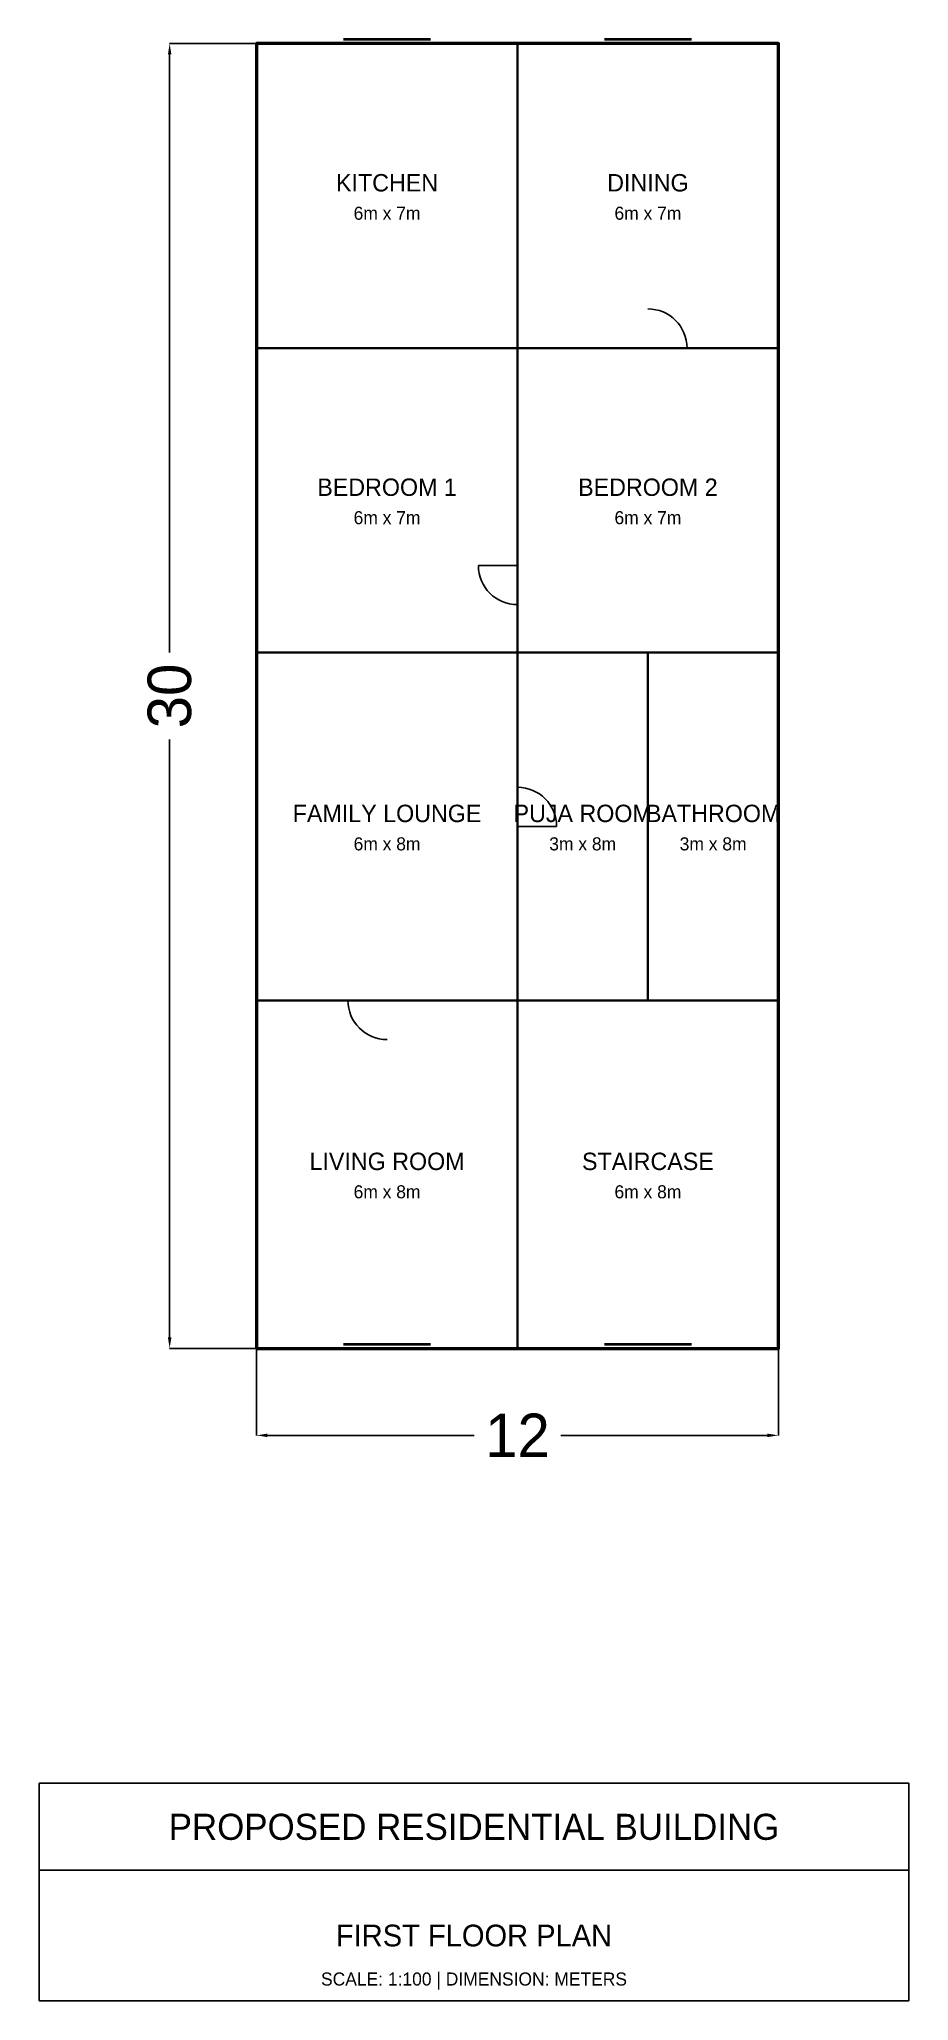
# Model space of a CAD drawing. Header units: metres. Extents: x -5 to 15, y -15 to 30.1.
import ezdxf
from ezdxf.enums import TextEntityAlignment as Align

# ---------------------------------------------------------------- set-up
doc = ezdxf.new("R2010")
doc.units = ezdxf.units.M
for name, color, linetype in [('DIMENSIONS', 1, 'Continuous'), ('DOORS', 6, 'Continuous'), ('TEXT', 2, 'Continuous'), ('TITLE_BLOCK', 8, 'Continuous'), ('WALLS', 7, 'Continuous'), ('WINDOWS', 4, 'Continuous')]:
    doc.layers.add(name, color=color, linetype=linetype)
doc.dimstyles.get("Standard").update_dxf_attribs({"dimtxt": 2.5, "dimasz": 2.5, "dimexe": 1.25, "dimexo": 0.625, "dimtad": 1, "dimcen": 2.5, "dimazin": 3, "dimtfac": 1, "dimtmove": 0, "dimatfit": 3})

# ---------------------------------------------------------------- blocks, each defined once
blk = doc.blocks.new('_CLOSEDFILLED')
at = {"color": 0, "linetype": 'BYBLOCK'}
blk.add_solid([(-1, 0.16), (0, 0), (-1, -0.16)], dxfattribs=at)
blk = doc.blocks.new('*D1')
for p, q in [((0, 0), (0, -2)), ((12, 0), (12, -2)), ((0.25, -2), (5, -2)), ((7, -2), (11.75, -2))]:
    blk.add_line(p, q)
at = {"layer": 'Defpoints'}
for p in [(0, 0), (12, 0), (0, -2)]:
    blk.add_point(p, dxfattribs=at)
at = {"layer": 'DIMENSIONS', "xscale": 0.25, "yscale": 0.25, "rotation": 180}
blk.add_blockref('_CLOSEDFILLED', (0, -2), dxfattribs=at)
at = {"layer": 'DIMENSIONS', "xscale": 0.25, "yscale": 0.25}
blk.add_blockref('_CLOSEDFILLED', (12, -2), dxfattribs=at)
at = {"layer": 'DIMENSIONS', "insert": (6, -2), "char_height": 1, "attachment_point": 5}
blk.add_mtext('12', dxfattribs=at)
blk = doc.blocks.new('*D2')
for p, q in [((0, 30), (-2, 30)), ((-2, 16), (-2, 29.75)), ((-2, 0.25), (-2, 14)), ((0, 0), (-2, 0))]:
    blk.add_line(p, q)
at = {"layer": 'Defpoints'}
for p in [(0, 30), (-2, 0), (0, 0)]:
    blk.add_point(p, dxfattribs=at)
at = {"layer": 'DIMENSIONS', "xscale": 0.25, "yscale": 0.25}
for p, rotation in [((-2, 30), 90), ((-2, 0), 270)]:
    blk.add_blockref('_CLOSEDFILLED', p, dxfattribs=dict(at, rotation=rotation))
at = {"layer": 'DIMENSIONS', "insert": (-2, 15), "char_height": 1, "attachment_point": 5, "rotation": 90}
blk.add_mtext('30', dxfattribs=at)

msp = doc.modelspace()

# ---------------------------------------------------------------- linework, layer by layer
at = {"layer": 'DOORS', "lineweight": 25}
for p, q in [((9, 23), (9.9, 23)), ((6, 18), (5.1, 18)), ((6, 12), (6.9, 12)), ((3, 8), (2.1, 8))]:
    msp.add_line(p, q, dxfattribs=at)
at = {"layer": 'DOORS'}
for centre, start, end in [((9, 23), 0, 90), ((6, 18), 180, 270), ((6, 12), 0, 90), ((3, 8), 180, 270)]:
    msp.add_arc(centre, 0.9, start, end, dxfattribs=at)
at = {"layer": 'TITLE_BLOCK'}
msp.add_line((-5, -12), (15, -12), dxfattribs=at)
msp.add_lwpolyline([(-5, -10), (15, -10), (15, -15), (-5, -15)], close=True, dxfattribs=at)
at = {"layer": 'WALLS', "lineweight": 35}
for p, q in [((6, 0), (6, 30)), ((0, 23), (6, 23)), ((6, 23), (12, 23)), ((0, 16), (6, 16)), ((6, 16), (12, 16)), ((9, 8), (9, 16)), ((0, 8), (6, 8)), ((6, 8), (12, 8))]:
    msp.add_line(p, q, dxfattribs=at)
at = {"layer": 'WALLS', "lineweight": 50}
msp.add_lwpolyline([(0, 0), (12, 0), (12, 30), (0, 30)], close=True, dxfattribs=at)
at = {"layer": 'WINDOWS', "lineweight": 40}
for p, q in [((2, 30.1), (4, 30.1)), ((2, 30), (4, 30)), ((8, 30.1), (10, 30.1)), ((8, 30), (10, 30)), ((2, 0.1), (4, 0.1)), ((2, 0), (4, 0)), ((8, 0.1), (10, 0.1)), ((8, 0), (10, 0))]:
    msp.add_line(p, q, dxfattribs=at)

# ---------------------------------------------------------------- texts
at = {"layer": 'TEXT'}
for s, height, p in [('KITCHEN', 0.4, (3, 26.8)), ('DINING', 0.4, (9, 26.8)), ('6m x 7m', 0.3, (3, 26.1)), ('6m x 7m', 0.3, (9, 26.1)), ('BEDROOM 1', 0.4, (3, 19.8)), ('BEDROOM 2', 0.4, (9, 19.8)), ('6m x 7m', 0.3, (3, 19.1)), ('6m x 7m', 0.3, (9, 19.1)), ('FAMILY LOUNGE', 0.4, (3, 12.3)), ('PUJA ROOM', 0.4, (7.5, 12.3)), ('BATHROOM', 0.4, (10.5, 12.3)), ('6m x 8m', 0.3, (3, 11.6)), ('3m x 8m', 0.3, (7.5, 11.6)), ('3m x 8m', 0.3, (10.5, 11.6)), ('LIVING ROOM', 0.4, (3, 4.3)), ('STAIRCASE', 0.4, (9, 4.3)), ('6m x 8m', 0.3, (3, 3.6)), ('6m x 8m', 0.3, (9, 3.6))]:
    msp.add_text(s, height=height, dxfattribs=at).set_placement(p, align=Align.MIDDLE_CENTER)
at = {"layer": 'TITLE_BLOCK'}
for s, height, p in [('PROPOSED RESIDENTIAL BUILDING', 0.6, (5, -11)), ('FIRST FLOOR PLAN', 0.5, (5, -13.5)), ('SCALE: 1:100 | DIMENSION: METERS', 0.3, (5, -14.5))]:
    msp.add_text(s, height=height, dxfattribs=at).set_placement(p, align=Align.MIDDLE_CENTER)

# ---------------------------------------------------------------- dimensions: what is measured, and where the dimension line sits
at = {"layer": 'DIMENSIONS'}
dim = msp.add_linear_dim(base=(-2, 0), p1=(0, 0), p2=(0, 30), angle=90, dimstyle='Standard', dxfattribs=at)
dim.commit()
dim.dimension.update_dxf_attribs({"geometry": '*D2', "text_midpoint": (-2, 15)})
dim = msp.add_linear_dim(base=(0, -2), p1=(0, 0), p2=(12, 0), dimstyle='Standard', dxfattribs=at)
dim.commit()
dim.dimension.update_dxf_attribs({"geometry": '*D1', "text_midpoint": (6, -2)})

doc.saveas('drawing.dxf')
